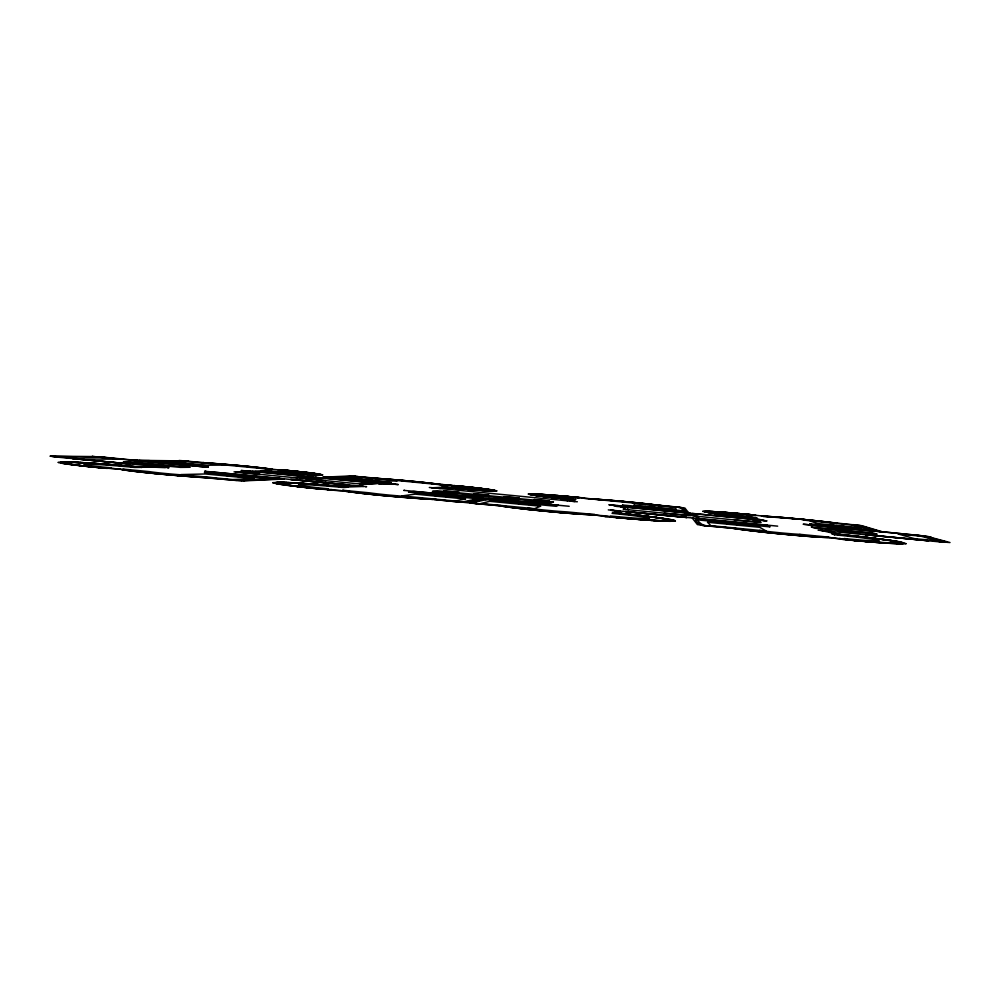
<?xml version="1.0" encoding="UTF-8"?>
<svg xmlns="http://www.w3.org/2000/svg" width="1000" height="1000" viewBox="0 0 1000 1000"><rect width="100%" height="100%" fill="white"/><g stroke="black" fill="none" stroke-linecap="round" stroke-linejoin="round"><path stroke-width="1.5" d="M272.738 482.65L281.613 482.25M628.625 509.787L627.188 509.5L628.112 507.438M620.513 506.875C627.6 504.8 619.587 513.35 626 507.175L686.9 513L688.8 515.487M496.875 490.887L493.85 490.087M611.675 517.038L609.538 516.938L610.2 515.988A38.363 1.388 5.5 0 0 649.4 518.375A38.363 1.388 5.5 0 0 612.062 513.375L612.587 512.638A61.85 2.237 5.5 0 1 672.887 520.688A61.85 2.237 5.5 0 1 609.6 516.838L604.938 516.487M616.975 506.475L617.45 505.812L608.875 504.725L679.9 511.587M608.075 516.337L609.663 516.75A59.288 2.15 5.5 0 0 670.188 520.525A59.288 2.15 5.5 0 0 618.088 513.263L617.913 513.237M608.3 509.888L777.675 526.15M612.425 505C615.212 506.763 620.037 506.625 624.987 506.962L757.15 519.65L753.812 517.762L762.85 520.375M675.4 520.988L674.762 520.475M569.188 506.287L494.938 499.15M577.337 501.775L429.312 487.475M582.25 498.025L584.425 498.05M580.562 497.738L583.337 498.162M675.387 521L670.1 521.312M566.975 500.525L569.525 499.338M324.925 477.4L355.737 476.5M322.863 477.212L349.575 475.988M930.725 536.962L913.888 535.05M906.012 543.675L900.4 541.912M284.225 479.025L243.988 480.863M140.712 460.7L187.138 461.388L225.888 465.087L207.488 465.2L167.1 461.337M496.662 490.95L494.775 491.05M880.025 531.625L881.988 531.712L861.925 525.725M906.012 543.688L901.963 543.888M688.088 512.163L684.875 508.013L678.188 507.275M686 511.95L682.95 507.825L678.55 507.312M378.85 483.675L381.812 483.787L380.95 483.862M378.762 483.488L363.2 484.325M446.912 487.612L440.125 488.425M443.025 487.225L432.512 487.775M452.675 485.525L434.925 483.75M457.488 485.887L449.275 485.363M404.487 490.312L403.738 490.387L495.363 499.038M448.413 485.238L451.075 485.325M61.487 462.125L60.45 462.438L65.588 463.675M671.488 520.975L672.887 520.6L670.55 519.8M365.775 486.737L366.625 486.675L204.613 471.262L205.925 471.238M395.238 484.212L378.938 483.7M315.087 477.4L316.95 477.525L296.45 477.925M325.588 489.338L332.075 489.562M300.2 478.25L363.612 484.3L376.688 483.3L318.175 477.688L302.337 478.425M320.725 489.062L328.325 488.812A37.788 1.338 5.1 0 1 299.237 484.637A37.788 1.338 5.1 0 1 343.663 487.55L348.062 487.188A60.9 2.15 5.1 0 0 276.537 482.5L275.275 482.863L295.975 486.3M61.487 462.125L72.575 462.212M374.237 483.125L359.575 483.975M136.55 460.312L185.062 460.95L182.413 460.838M325.238 480.688L326.175 480.637L304.988 478.6L319.788 477.912M241.488 480.625L281.975 478.8L276.087 478.125M277.575 482.45L276.625 482.5A60.9 2.15 5.1 0 0 323.325 489.225L323.338 489.225M353.35 485.675L338.612 486.3M292.863 477.575L313.038 477.2L255 471.637M671.012 521.013L664.938 520.988M258.825 474.312L259.938 474.288L238.938 472.262M321.35 475.087L322.825 474.862L319.462 474.087M277.587 482.45L291.975 482.825M443.075 487.225L453.137 488.175M236.213 472.075L256.512 471.85M241.475 480.625L236.475 480.387M243.938 480.863L235.65 480.325M278.038 469.862L286.625 470.35M692.75 518.212L693.55 518.225M321.325 475.087L317.3 475.025M138.912 460.487L208.337 467.262L92.013 456.438L106.325 457.562M262.462 470.838L269.137 471.488M353.375 485.675L355.262 485.737M100.95 467.762L109.25 467.688A38.15 1.262 4.8 0 1 86.263 464.125A38.15 1.262 4.8 0 1 134.75 467.438L142.062 467.375A61.5 2.05 4.8 0 0 63.987 462.025A61.5 2.05 4.8 0 0 100.95 467.762L92.125 466.987M167.613 467.713L169.037 467.688L57.225 457.1M136.6 466.775L165.087 467.463M199.438 466.375L208.438 466.3L149.012 460.613L138.837 460.575M105.8 467.887L109.85 468.137M249.85 471.112L246.713 470.925M250.588 471.375L247.987 471.2M55.213 456.525L59.138 457.137M281.8 470.138L278.788 469.875M687.85 512.175L681.538 511.737M108.263 468.125L110.275 468.175M154.75 466.625L157.375 466.725M137.375 466.925L165.763 467.45M492.425 490.85L494.963 490.662L483.675 488.775M494.75 491.05L491.8 490.975M685.837 512.087L680.25 511.488M318.05 474.9L320.875 474.688L313.512 473.35M349.613 475.988L355.213 476.4M92.85 456.562L50 456.175L58.212 457.125M64.112 461.812L58.038 462.388M107.463 468.4L104.188 468.162M440.037 488.425L438.787 488.387M901.925 543.888L898.225 543.787M492.413 490.85L487.738 490.7M318.038 474.9L297.137 473.738M670.062 521.312L665 521.175M64.162 461.812L65.037 461.825M531.462 493.888L528.175 494.012L530.062 494.637M95.3 456.763L101.363 457.125M435.9 499.25L435.812 499.25A49.913 1.812 5.2 0 1 383.375 495.462A49.913 1.812 5.2 0 1 342.575 490.25L369.812 492.875A25.525 0.925 5.2 0 0 408.375 496.587M65.088 461.825L67.062 461.875M138.525 467L136.4 466.912M531.487 493.888L532.7 493.913M589.725 499L589.775 499A38.038 1.05 5.4 0 1 625.475 501.737A38.038 1.05 5.4 0 1 660.462 505.75L660.512 505.763M706.325 511.238L702.663 511.337L713.35 513.362M179.013 460.487L184.513 460.9M67.125 461.875L68.162 461.912M281.675 482.25L282.688 482.287M706.35 511.238L718.175 511.9M664.925 520.988L660.4 520.8M68.225 461.912L70.512 461.987M282.738 482.287L283.8 482.325M213.4 477.8L213.512 477.8A50.188 1.725 4.9 0 1 157.525 473.663A50.188 1.725 4.9 0 1 122.825 469.062L149.312 471.613A25.663 0.887 4.9 0 0 186.775 475.225M532.737 493.925L534.125 493.975M316.525 474.988L317.262 475.012M283.863 482.325L286.2 482.425M491.05 490.95L491.763 490.975M897.125 543.75L898.162 543.787M70.575 462L71.8 462.05M72.588 462.212L76.325 462.375M316.488 474.988L312.938 474.825M490.262 490.925L491.012 490.95M664.938 521.175L659.8 520.925M71.812 462.05L81.962 462.675M372.4 478.25L372.475 478.263A37.438 1.025 5.2 0 1 410.637 481.238A37.438 1.025 5.2 0 1 441.2 484.812L357.2 476.625M897.062 543.75L884.35 543.025M286.238 482.425L288.825 482.537M534.163 493.975L534.913 494.012M490.213 490.913L488.537 490.838M762.15 515.988L761.475 515.962L782.887 517.55M76.35 462.375L80.5 462.587M534.95 494.012L536.6 494.087M431.337 499.3L458.3 501.925M589.612 514.675L603.938 515.775M660.387 520.8L651.925 520.325M487.725 490.7L479.75 490.225M288.837 482.537L297.663 483.15M431.325 499.3L427.575 499.1M589.6 514.675L583.987 514.362M201.337 462.713L201.425 462.713A38.225 1.025 5 0 1 242.225 465.925A38.225 1.025 5 0 1 269.925 469.263M487.6 490.788L488.488 490.838M538.2 494.275L530.225 494.162A47.462 1.325 5.4 0 1 579.388 497.562L578.587 497.975A29.45 0.825 5.4 0 0 548 495.875A29.45 0.825 5.4 0 0 575.862 499.363L574.975 499.812A47.462 1.325 5.4 0 1 530.125 494.188L532.413 494.888M822.113 537.3L829.638 537.65M252.375 471.463L250.888 471.375M312.887 474.825L310.875 474.712M291.575 482.688L293.337 482.9M712.575 511.625L704.6 511.575L707.262 512.325M822.1 537.288L816.5 536.962M80.3 462.475L85.025 462.85M487.55 490.788L482.287 490.475M536.638 494.1L539.438 494.25M538.212 494.275L543.987 494.625M589.987 498.75L589.138 498.725L590.3 498.875M712.588 511.637L724.35 512.425M658.363 520.85L659.762 520.925M81.875 462.562L86.613 462.938M293.087 482.762L299.175 483.237M658.288 520.85L656.862 520.763M309.775 474.65L310.812 474.712M427.575 499.1L379.15 495.188M309.713 474.65L307.45 474.513M655.275 520.662L656.775 520.763M374.1 478.137L372.987 478.075L373.862 478.225M85.138 462.75L88.238 463.038M389.625 483.8L378.35 483.35M539.487 494.25L550.962 495.112M297.712 483.038L302.312 483.438M583.975 514.362L579.763 514.1M653.7 520.575L655.225 520.662M304.875 474.275L307.387 474.5M86.888 462.863L89.887 463.15M299.325 483.137L305.587 483.65M653.612 520.562L648.7 520.112M88.6 462.975L93.275 463.375M482.225 490.475L477.325 490.138M816.488 536.962L807.638 536.325M302.425 474.113L304.913 474.35M90.35 463.088L92.075 463.2M92.137 463.2L95.013 463.488M544 494.625L546.112 494.7M302.663 483.363L307.262 483.775M651.963 520.462L643.538 519.75M301.15 474.025L302.413 474.113M249.05 471.175L246.3 470.9M93.888 463.325L96.788 463.612M479.812 490.312L474.85 489.888M579.75 514.1L566.188 513.088M221.4 464.625L269.938 469.263M354.738 476.425L324.938 477.413M380.387 478.625L356.688 476.488M380.387 478.625L389.762 479.338M300.912 474.075L295.738 473.638M95.725 463.45L100.412 463.862M97.587 463.575L102.238 464M597.725 499.325L583.288 498.212M597.737 499.325L613.362 500.562M306.125 483.6L307.887 483.725M307.288 483.775L308.975 483.888M648.5 520.225L644.975 519.975M884.3 543.013L868.125 541.65M546.175 494.7L548.513 494.938M477.262 490.138L473.537 489.787M718.238 511.9L725.625 512.525M307.9 483.725L312.462 484.15M309 483.888L310.7 484.012M548.587 494.875L549.9 494.975M101.412 463.85L104.087 464.137M641.75 519.612L644.912 519.963M877.412 542.388L903.637 543.2L891.8 540.7M294.312 473.525L296.637 473.762M292.863 473.425L295.15 473.663M549.925 494.975L553.513 495.312M470.838 489.588L474.575 489.938M394.175 484.275L384.062 484.225M103.287 463.988L113.513 464.862M105.237 464.137L111.137 464.588M311.537 483.988L314.237 484.275M313.387 484.125L328.787 485.363M639.913 519.475L643.062 519.825M291.4 473.312L293.65 473.537M292.162 473.425L289.9 473.188M252.3 471.3L378.825 483.325M471.75 489.725L466.6 489.263M724.463 512.362L726.912 512.625M315.238 484.263L320.962 484.712M233.1 480.012L183.988 476.087M638.038 519.338L641.125 519.688M807.625 536.325L769 532.762M204.275 462.762L242.2 465.863M247.738 466.4L272.562 469.225M288.387 473.075L290.55 473.3M552.562 495.175L558.888 495.737M553.525 495.312L554.825 495.412M470.312 489.613L465.138 489.137M183.975 476.087L177.738 475.588M236.438 480.475L234.9 480.262M636.138 519.188L639.138 519.538M877.138 542.487L871.363 542.038M204.788 462.8L204.913 462.812A40.85 1.087 5 0 1 270.875 469.125L271.012 469.125M389.762 479.338L402.738 480.438M286.863 472.95L288.975 473.175M287.438 473.05L282.188 472.562M727.2 512.575L730.975 512.95M725.863 512.475L729.6 512.837M111.2 464.6L117.125 465.075M113.537 464.862L119.125 465.238M881.925 531.712L924.087 536.075L947.525 542.288L941.312 541.938M234.625 480.138L279.662 478.6L276.588 478.175M458.888 501.775L462.663 501.95L481.312 497.987L477.125 497.438M634.212 519.025L637.188 519.375M731.637 528.1L708.45 526.062M184.55 460.85L185.775 461.05M184.65 460.863L188.438 461.2M354.513 476.3L356.1 476.538M101.662 457.025L138.212 460.562L132.075 460.163M285.825 472.925L280.6 472.438M556.763 495.513L561.688 495.975M463.663 489.025L465.812 489.263M394.113 484.2L398.3 484.575L329.4 478.038M117.188 465.075L121.137 465.412M321.025 484.725L322.863 484.862M323.438 485L330.962 485.625M235.425 480.4L231.35 480.037M177.725 475.588L169.613 474.9M564.462 512.938L566.163 513.088M632.225 518.875L635.175 519.212M871.325 542.038L864.175 541.325M278.913 469.888L287.562 470.5M282.5 472.65L279.012 472.3M464.275 489.137L459.125 488.638M246.55 470.975L245.888 470.863M660.125 505.538L661.388 505.613L660.688 505.5M731.538 512.938L735.225 513.312M730.075 512.812L732.362 513.062M835.675 523.112L836.787 523.162L835.863 523.025M119.312 465.337L123.138 465.575M458.387 501.737L472.938 503.325M459.225 502L465.087 502.225L481.812 498.6L485.712 498.975L469.5 502.612L474.888 503.425M564.45 512.938L560.087 512.575M633.138 519.05L624.8 518.337M355.312 476.362L356.463 476.562M562.562 496L566 496.35M561.075 495.863L564.55 496.213M277.413 472.163L280.85 472.512M277.613 472.238L279.188 472.375M457.587 488.512L461.138 488.875M733.037 513.062L736 513.312M782.887 517.55L805.188 519.625M681.15 511.637L683.962 511.737L681.012 507.65L677.45 507.2L678.75 507.275M121.25 465.5L125.25 465.763M361.763 486.362L342.163 486.712A58.375 2.062 5.1 0 0 278.525 482.788A58.375 2.062 5.1 0 0 323.875 489.175L327.575 489.625M342.95 486.7L362.912 486.388M459.438 502.025L457.887 501.688M628.237 518.538L624.2 518.188M629.05 518.713L631.025 518.875M865.288 541.525L867.262 541.7M356.3 476.5L357.413 476.6M278.975 469.95L271.575 469.188M613.987 500.613L615.85 500.775M272.587 471.737L277.55 472.238L275.938 472.088M456.037 488.375L457.938 488.6M736.025 513.325L738.162 513.562M735.25 513.312L736.688 513.438M125.1 465.825L129.25 466.112M330.763 485.525L332.762 485.7M332.875 485.8L334.75 485.875M233.263 480.213L234.137 480.2M458.425 501.925L459.1 501.987M560.062 512.575L528.05 509.462M863.1 541.337L861.038 541.15M865.212 541.525L860.062 540.962M567.087 496.388L571.888 496.875M565.562 496.25L568.925 496.6M275.775 472.025L272.587 471.8M266.087 471.087L234.037 471.875L296.95 477.9M452.9 488.1L456.312 488.462M737.537 513.45L739.65 513.7M128.925 466.163L131.237 466.287M137.05 466.9L132.762 466.5M493.963 499.062L489.85 498.8L472.062 502.9L476.138 503.45M334.775 485.962L338.75 486.238M700.837 518.938C691.625 516.325 703.188 527.638 707.688 525.788M110.013 468.237L111.412 468.275M169.6 474.9L154.6 473.512M233.463 480.138L232.037 480.1M622.112 518L624.763 518.337M860.925 541.15L858.012 540.775M402.738 480.438L417.725 481.863M449.25 485.412L441.675 484.637L442.713 484.688M616.487 500.838L623.513 501.475M742.2 513.875L744.2 514.113M270.975 471.6L272.562 471.737L267.762 471.3M740.675 513.737L742.663 513.962M446.275 487.438L438.312 488.225L431.425 487.738M451.325 487.962L452.887 488.1M739.1 513.587L741.15 513.825M269.225 471.5L270.812 471.637M130.838 466.325L133.212 466.463M327.238 489.688L346.637 491.4M622.587 518.15L609.587 516.938M858.8 540.95L853.8 540.388M186.537 461.125L187.812 461.138M281.775 469.888L283.175 470.075M573.2 496.938L574.875 497.15M571.7 496.8L573.387 497M745.387 514.163L753.512 514.938M743.838 514.025L745.738 514.25M267.475 471.337L255.413 471.512M245.475 470.825L244.125 470.763M680.888 511.675L679.788 511.45M680.537 511.587L681.438 511.725M624.575 506.925L617.4 505.6M874.15 531.038L877.537 531.25L853.637 524.775M840.438 529.1L848.413 529.575L828.012 527.562L839.45 529M134.625 466.675L136.725 466.863M136.237 466.9L135.95 466.875A58.95 1.963 4.8 0 0 65.562 462.262A58.95 1.963 4.8 0 0 101.875 467.75M701.3 518.975C689.112 514.975 698.737 526.9 705.275 525.638M340.525 486.475L342.4 486.65M939.7 541.712L945.05 542.038L924.287 536.45M110.175 468.25L120.337 469.137L98.05 467.575M327.362 489.7L340.863 490.5M615.9 517.438L617.962 517.625M618.325 517.762L620.375 517.95M854.475 540.562L856.688 540.763M574.8 497.088L577.875 497.425M747.075 514.325L750.312 514.625M762.862 516.1L750.413 514.688A47.525 1.338 5.6 0 0 706.612 511.838A47.525 1.338 5.6 0 0 752.2 517.587L753.562 517.812L750.325 517.525M446.4 487.512L446.65 487.475A45.075 1.25 5.3 0 0 492.887 490.562A45.075 1.25 5.3 0 0 453.925 485.65M265.975 471.138L266.462 471.125A45.9 1.25 5.1 0 0 318.05 474.7A45.9 1.25 5.1 0 0 284.2 470.225M700.95 518.862L701.825 519.025M941.213 542.013L818.125 530.2M457.337 501.737L456.362 501.737M853.775 540.388L840.113 538.663M854.438 540.55L850.013 540.138M577.875 497.375L582.562 497.825M623.525 501.475L639.925 503.125M242.213 465.863L247.725 466.4M583.387 498.225L677.025 507.163M852.8 524.637L855.312 524.888M187.325 461.2L204.188 462.7L202.812 462.625L203.525 462.738M853.288 524.8L829.15 522.263M874.388 530.037L809.65 523.837L813.088 525.138M245.062 470.788L241.163 470.538L248.538 471.188M879.225 531.475L803.175 524.237L915.312 535.05M873.662 530.988L879.762 531.475L859.938 525.538L854.9 524.9M362.675 486.45L363.562 486.45M938.938 541.638L950 542.537L928.8 536.875M102.15 467.975L104.125 468.162M231.287 480.025L209.762 477.95L211.7 478.013L210.65 477.85M102.112 467.975L103.537 467.912M322.825 489.275L325.337 489.412M611.775 517.15L613.85 517.35M847.763 539.925L849.9 540.125M677.625 507.113L655.612 504.925M455.637 485.763L460.45 486.175M753.525 514.938L756.1 515.4M286.637 470.35L292.562 470.938M574.425 501.425L575.15 501.438M330.3 478L323.013 477.275M885.575 532.337L880.025 531.663M759.712 520.212C749.062 518.387 766.862 523.513 759.1 522.3L694.475 516.025C691.275 516.838 690.037 511.35 689.05 513.2M764.312 520.588L763.612 520.513M142.912 461.062L138.988 460.625M143.625 461.075L140.762 460.85M624.875 509.425L691.062 515.712L689.062 513.212M59.662 456.887L81.325 458.963L120.162 459.212L99.925 457.275L52.375 456.35L57.375 457.038M820.65 530.363L822.138 530.5M799.95 534.35L828.825 537.15A51.95 1.875 5.7 0 1 782.775 534.012A51.95 1.875 5.7 0 1 730.775 527.688L730.7 527.675M839.25 538.475L840.263 538.575M708.3 525.95L697.412 524.6L692.412 518.275M476.362 503.575L499.375 505.7L476.075 503.638M708.275 525.837L732.938 528.337A55.5 2 5.7 0 0 783.062 534.175A55.5 2 5.7 0 0 828.637 537.55M839.575 538.612L829.45 537.525L843.175 539.475M456.188 501.725L434.25 499.412M845.462 539.7L847.725 539.925M753.688 514.95L755.312 515.388M287.575 470.5L299.538 471.65M568.325 499.225C576.862 499.175 563.025 501.05 574.288 501.35M329.2 477.95L327.05 477.612L329.862 477.962M610.988 510.225L612.375 510.363M610.862 510.288L617.75 511.062L616.7 512.975L622.2 513.587M837.487 534.275L837.788 534.388A61.513 2.163 5.8 0 1 900.775 542.737A61.513 2.163 5.8 0 1 847.013 539.65M603.737 515.862L608.025 516.312M707.55 525.975L708.275 526.038M476.7 503.512L473.25 503.35M499.237 505.775L500.188 505.887A53.788 1.975 5.4 0 0 544.837 511.188A53.788 1.975 5.4 0 0 593.125 514.837M843.25 539.487L845.387 539.688M475.9 503.625L475 503.537M605.175 516.512L607.487 516.638M321.325 489.025L318.6 488.862M119.562 469.15L120.4 469.25A53.625 1.837 4.9 0 0 156.387 473.688A53.625 1.837 4.9 0 0 208.875 477.775M97.075 467.388L90.225 466.788M154.588 473.512L139.662 471.95M417.738 481.863L422.413 482.337M460 486.188L466.325 486.775M292.575 470.938L298.188 471.512M748.8 517.312L745.212 517.013M566.7 499.05L568.638 499.188M570.4 499.363L570.538 499.375A45.487 1.262 5.4 0 1 532.238 494.325A45.487 1.262 5.4 0 1 579.3 497.612M750.462 517.475L746.925 517.188M573.812 501.362L574.7 501.388M763.05 520.45L767.013 520.913L759.412 520.05L762.438 520.325M839.737 534.412L841.725 534.7L839.8 534.425M839.737 534.5L837.05 534.325M620.675 513.35L619.15 513.188L620.175 511.3M605.4 516.425L603.9 515.875M316.512 488.65L319.3 488.825M379.137 495.188L362.738 493.45M805.863 519.7L820.7 521.275M805.85 519.688L763.1 516.362A39.862 1.1 5.6 0 1 797.412 518.938A39.862 1.1 5.6 0 1 836.775 523.4L836.85 523.413M462.85 486.475L467.75 486.925M571.1 499.375C576.462 499.162 568.2 501.575 573.9 501.312M563.488 498.725L567.075 499.038M916.237 535L930.713 536.95M843.725 534.913L841.825 534.625L845.95 535.05M620.712 513.35L624.612 513.75M604.8 516.475L594.3 514.85M315.4 488.438L317.325 488.625M316.475 488.65L308.6 487.837M314.438 488.438L310.55 488.038M804.425 520.138L815.125 521.337M742.275 516.65L743.875 516.812M745.512 516.975L740.138 516.487M562.475 498.562L558.787 498.237M560.337 498.4L564 498.725M762.412 520.388L763.275 520.413M821.888 530.562L837.325 534.263M846.012 535.062L848.025 535.275M624.125 513.787L628.6 514.163M617.638 513.212C612.388 513.962 617.438 509.762 612.275 510.425M706.8 525.8L705.138 525.725M91.487 466.812L84.725 466.213M583.1 498.137L582.325 498.05M467.013 486.9L470.525 487.212M422.425 482.337L430.387 483.212M738.475 516.312L742.25 516.638M850.1 535.487L847.75 535.325M625.988 513.975L627.863 514.175M839.938 538.65L845.188 539.475M89.688 466.637L82.975 466.025M855.413 524.963L861.787 525.7M639.925 503.125L650.487 504.3M469.7 487.175L474.575 487.65M736.838 516.138L739.05 516.3M558.025 498.1L554.288 497.762M555.763 497.912L559.487 498.25M298.55 471.613L300.863 471.8M822.362 530.612L828.6 531.337L837.163 534.25M851.7 535.75L854.312 535.938M849.75 535.538L852.262 535.725M629.75 514.375L632.388 514.562M627.888 514.175L630.425 514.35M768.975 532.75L764.438 532.263M309.675 487.837L299.35 486.812M306.675 487.625L308.488 487.825M735.913 515.962L732.887 515.638M471.012 487.325L475.863 487.788M737.475 516.138L732.038 515.612M299.825 471.75L303.425 472.075M301.062 471.875L304.65 472.212M853.7 535.962L856.35 536.163M631.6 514.575L634.275 514.775M304.788 487.425L306.575 487.612M552.438 497.488L553.787 497.638M551.413 497.438L555.175 497.788M857.575 536.388L860.375 536.613M858.312 536.375L855.662 536.175M634.3 514.775L636.15 514.975M633.387 514.763L638.737 515.363M764.412 532.263L750.713 530.7M528.038 509.462L508.988 507.175M302.938 487.225L304.688 487.413M84.55 466.075L81.275 465.838M731.388 515.462L727.475 515.1M730.487 515.438L732.875 515.638M474.812 487.738L483.663 488.775M550.025 497.287L552.425 497.488M303.475 472.15L309.925 472.9M859.5 536.6L862.325 536.825M636.175 514.987L648.525 516.413M820.7 521.275L829.137 522.263M729.925 515.3L726.012 514.925M476.025 487.875L478.338 488.062M551.087 497.337L547.337 496.975M305.912 472.35L308.163 472.612M304.637 472.275L305.75 472.4M864.225 537.05L861.438 536.825M639.9 515.4L641.6 515.588M302.512 487.062L297.625 486.613M139.662 471.95L130.238 470.812M82.912 465.9L74.963 465.1M430.387 483.212L434.925 483.75M548.525 497.038L549.788 497.188M866.213 537.275L864.325 537.062M863.325 537.038L868.188 537.513M641.688 515.6L646.85 516.213M362.725 493.45L349.15 491.75M81.325 465.725L65.6 463.675M724.525 514.75L725.925 514.913M727.087 514.975L721.787 514.425M479.613 488.212L493.825 490.087M478.375 488.137L479.475 488.263M546.05 496.825L548.513 497.038M867.013 537.463L871.875 537.95M308.225 472.612L309.275 472.738M295.95 486.425L299.163 486.675M650.5 504.3L655.612 504.925M724.375 514.663L720.5 514.275M544.788 496.675L547.275 496.9M868.825 537.675L873.775 538.175M309.325 472.75L310.338 472.863M297.55 486.488L291.188 485.85M546.075 496.75L541.638 496.213M543.575 496.538L544.725 496.675M310.4 472.875L312.375 473.113M750.7 530.688L746.8 530.212M74.887 465.087L73.487 464.925M721.8 514.35L715.6 513.663M543.513 496.525L538.088 495.85M872.4 538.112L875.562 538.4M647.1 516.35L653.375 517.013M720.562 514.2L717.113 513.763M874.125 538.325L891.325 540.475M309.938 472.9L311.788 473.125M648.675 516.538L656.312 517.388M732.938 528.337L735.387 528.688M73.45 464.913L67.162 464.1M875.825 538.538L880.7 539.038M312.425 473.125L313.325 473.237M746.787 530.212L742.425 529.65M291.112 485.838L284.337 484.95M541.625 496.213L532.425 494.888M311.8 473.125L318.175 473.888M500.188 505.887L502.1 506.188M714.488 513.513L715.537 513.65M717.1 513.763L707.262 512.325M880.7 539.15L889.287 540.325M653.175 517.1L659.137 517.775M713.413 513.375L714.425 513.5M537.125 495.712L538.038 495.838M742.412 529.65L735.4 528.688M130.225 470.812L125.862 470.213M536.2 495.588L537.075 495.712M655.962 517.475L670.537 519.8M659.188 517.775L662.987 518.312M120.4 469.25L122.263 469.625M536.15 495.588L533.725 495.238M507.212 506.938L502.113 506.188M349.137 491.75L346.65 491.4M284.262 484.938L282 484.613M829.287 531.263L830.987 531.562M67.1 464.087L63.2 463.512M891.338 540.475L896.287 541.225M889.312 540.325L891.787 540.7M663.05 518.325L666.4 518.825M281.938 484.6L278.962 484.137M533.675 495.238L530.562 494.725M567.812 500.725L567.038 500.575M125.85 470.213L122.263 469.625M619.038 511.075L620.037 511.262M896.338 541.237L897.387 541.4M666.462 518.837L670.163 519.45M897.45 541.413L899.425 541.737M63.163 463.5L58.525 462.562M278.075 484L278.913 484.137M278.038 483.988L276.512 483.713M899.475 541.75L900.35 541.9M670.212 519.462L673.512 520.125M276.475 483.713L272.8 482.725M499.775 505.4L499.812 505.412A50.338 1.85 5.4 0 0 545.1 511.075A50.338 1.85 5.4 0 0 595 514.6L566.987 511.887A25.75 0.95 5.4 0 1 527.625 508.088M673.538 520.138L674.75 520.475M831.025 531.575L838.175 534.263M751.65 517.663L754.775 519.325M758.938 522.212L753.725 519.4L692.3 513.525L694.475 516.025M751.7 519.275L756.488 521.9L734.35 519.925M698.325 516.475L696.663 516.163L694.525 513.8M684.8 512.863L686.488 515.188L664.338 513.212M799.912 534.35A26.562 0.963 5.7 0 1 759.388 530.438M591.163 498.913A40.637 1.113 5.4 0 1 659.312 505.412M763.587 516.175A42.587 1.175 5.6 0 1 834.613 522.962M432.825 499.375A53.338 1.938 5.2 0 1 382.75 495.538A53.338 1.938 5.2 0 1 341.8 490.588M374.975 478.275A40 1.087 5.2 0 1 441.238 484.6M634.65 503.325L634.062 505.112L676.125 509.137L674.95 507.175L634.65 503.325M859.412 533.263L837.875 531.125L859.412 533.263M549.263 501.025L534.025 499.588L549.25 501.05M545.075 502.65L529.2 501.15L545.062 502.675M622.6 505.012L622.062 505.887L685.275 511.938L684.525 510.925L622.6 505.012M241.612 476.65L223.162 475.05L241.6 476.675M847.087 526.912L830.638 525.275L847.062 526.938M529.15 504.363L510.662 502.612L529.15 504.363M519.225 498.15L504.038 496.712L519.225 498.15M373.088 480.613L357.775 479.212L373.088 480.613M513.787 499.65L497.925 498.175L513.787 499.65M660.413 508.125L644.762 506.625L660.413 508.125M349.475 485.062L290.65 479.462L349.475 485.062M558.413 505.3L556.3 506.312L485.012 499.45L488.75 498.612L558.413 505.3M488.95 495.25L473.787 493.862L488.95 495.25M482.25 496.625L466.45 495.188L482.25 496.625M192.512 464.2L176.8 462.85L192.512 464.2M625.662 511.613L686.888 517.513L625.662 511.613M553.425 501.912L551.312 502.788L432.413 491.375L437.05 490.75L553.425 501.912M540.562 506.213L534.45 508.688L480.8 503.512L489.75 501.312L540.562 506.213M928.625 540.763L865.375 534.65L928.612 540.75M449.263 496.675L430.838 495L449.263 496.675M459.162 492.388L444.012 491.012L459.162 492.388M451.225 493.65L435.425 492.2L451.225 493.65M745.025 525.188L726.038 523.337L745.025 525.188M130.05 463.975L72.475 458.575L130.05 463.963M482.975 498.05L479.1 498.888L408.525 492.1L413.975 491.425L482.975 498.05M465.487 498.988L455.175 501.037L402.062 495.925L415.175 494.137L465.487 498.988M444.312 486.788L441.863 487.088A47.013 1.3 5.3 0 0 494.562 490.8A47.013 1.3 5.3 0 0 454.162 485.613L451.938 485.875A29.175 0.812 5.3 0 1 476.975 489.087A29.175 0.812 5.3 0 1 444.312 486.788M391.35 482.887L386.138 483.3L325.312 477.488L331.712 477.188L391.35 482.887M397.175 480.65L386.325 481.438L345.8 477.562L358.3 476.938L397.175 480.65M281.588 478.713L273.113 479.087L204.4 472.475L214.375 472.25L281.575 478.688M254.375 478.663L232.475 479.562L180.888 474.588L205.438 473.963L254.375 478.663M266.062 470.613L261.425 470.712A47.888 1.312 5.1 0 0 319.438 474.9A47.888 1.312 5.1 0 0 284.662 470.213L280.462 470.3A29.712 0.812 5.1 0 1 302.025 473.212A29.712 0.812 5.1 0 1 266.062 470.613M189.825 467.275L180.438 467.375L123.35 461.9L133.863 461.912L189.825 467.275M852.05 524.9L810.05 520.887L817.375 523.538L861.312 527.737L852.05 524.9M920.65 536.125L898.112 533.962L914.488 538.65L938.538 540.95L920.65 536.125M872.325 532.725L811.213 526.862L814.688 528.237L877.138 534.225L872.325 532.725M767.225 525.363L695.688 518.488L696.812 519.812L770.062 526.862L767.225 525.363M759.737 527.3L707.487 522.275L710.888 525.7L766.15 531.025L759.737 527.3M834.5 534.788L831.725 533.713A64.175 2.25 5.8 0 1 903.162 542.875A64.175 2.25 5.8 0 1 847.362 539.788L844.188 538.55A39.812 1.4 5.8 0 0 878.75 540.462A39.812 1.4 5.8 0 0 834.5 534.788M751.612 515.312L750.4 514.688A49.575 1.388 5.6 0 0 704.7 511.725A49.575 1.388 5.6 0 0 757.138 518.125L755.788 517.45A30.762 0.862 5.6 0 1 723.213 513.462A30.762 0.862 5.6 0 1 751.612 515.312"/></g></svg>
